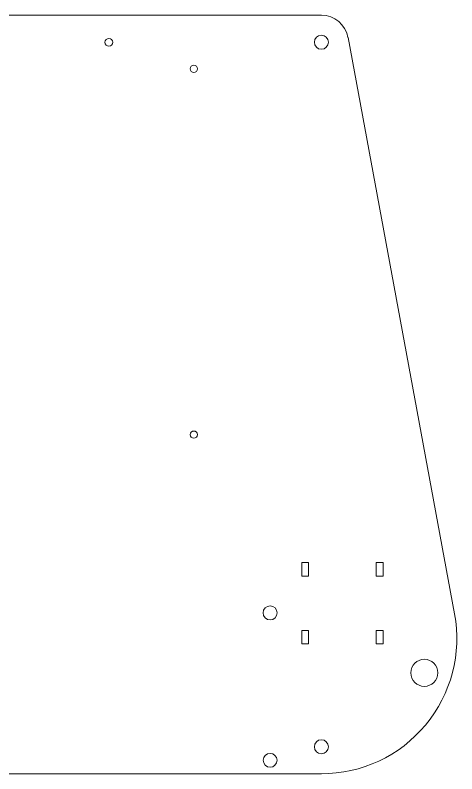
# Model space of a CAD drawing. Header units: inches. Extents: x -9 to 9, y -7.6 to 7.
# Drawn here: x 0.85 to 9, y -7 to 7 of the extents above; entities that cross this region are included whole.
import ezdxf

# ---------------------------------------------------------------- set-up
doc = ezdxf.new("R2010")
doc.units = ezdxf.units.IN
doc.header["$MEASUREMENT"] = 0

msp = doc.modelspace()

# ---------------------------------------------------------------- linework, layer by layer
at = {"color": 7, "linetype": 'Continuous', "lineweight": 15}
for p, q in [((6.5, 7), (-6.5, 7)), ((8.958, -4.045), (6.992, 6.591)), ((6.264, -3.103), (6.139, -3.103)), ((6.139, -3.103), (6.139, -3.353)), ((6.264, -3.353), (6.264, -3.103)), ((7.639, -3.103), (7.514, -3.103)), ((7.514, -3.103), (7.514, -3.353)), ((7.639, -3.353), (7.639, -3.103)), ((6.139, -3.353), (6.264, -3.353)), ((7.514, -3.353), (7.639, -3.353)), ((6.264, -4.353), (6.139, -4.353)), ((6.139, -4.353), (6.139, -4.603)), ((6.264, -4.603), (6.264, -4.353)), ((7.639, -4.353), (7.514, -4.353)), ((7.514, -4.353), (7.514, -4.603)), ((7.639, -4.603), (7.639, -4.353)), ((6.139, -4.603), (6.264, -4.603)), ((7.514, -4.603), (7.639, -4.603)), ((0.125, -7), (6.5, -7))]:
    msp.add_line(p, q, dxfattribs=at)
for centre, radius in [((6.5, 6.5), 0.129), ((2.579, 6.5), 0.072), ((4.147, 6.009), 0.0669), ((4.147, -0.741), 0.0669), ((5.554, -4.031), 0.129), ((8.401, -5.136), 0.25), ((6.5, -6.5), 0.129), ((5.554, -6.75), 0.128)]:
    msp.add_circle(centre, radius, dxfattribs=at)
for centre, radius, start, end in [((6.5, 6.5), 0.5, 10.4757, 90), ((6.5, -4.5), 2.5, 270, 10.4757)]:
    msp.add_arc(centre, radius, start, end, dxfattribs=at)

doc.saveas('drawing.dxf')
